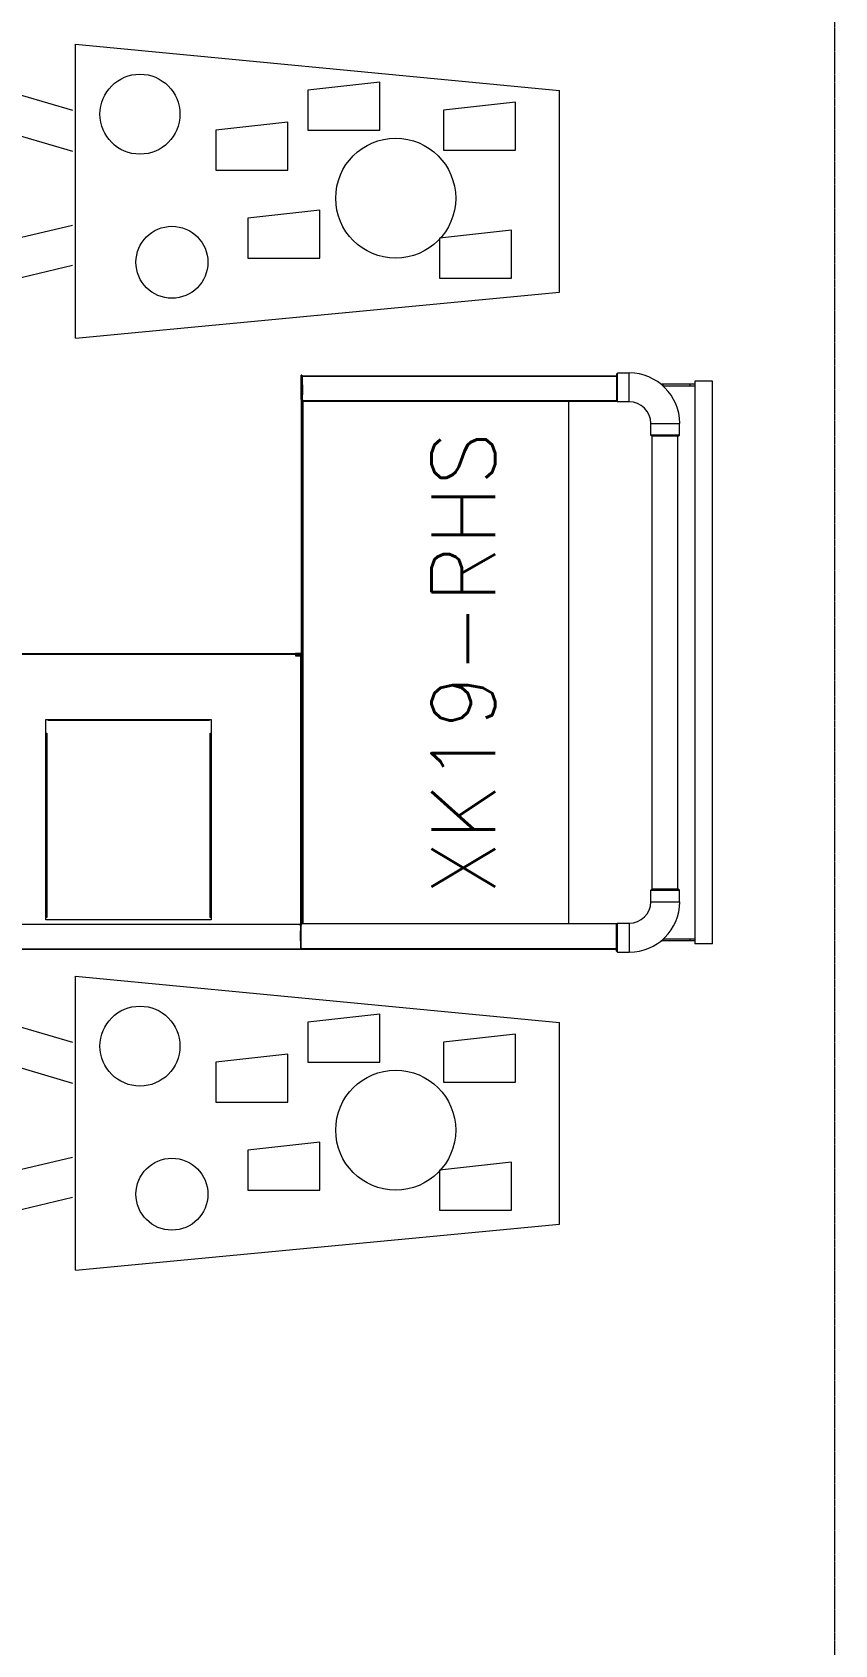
# Model space of a CAD drawing. Header units: inches. Extents: x 6 to 183294, y -48183 to 78918.
# Drawn here: x 151461 to 152903, y 49934 to 52829 of the extents above; entities that cross this region are included whole.
import ezdxf

# ---------------------------------------------------------------- set-up
doc = ezdxf.new("R2010")
doc.units = ezdxf.units.IN
doc.header["$MEASUREMENT"] = 0
doc.linetypes.add('PHANTOM2', pattern=[1.25, 0.625, -0.125, 0.125, -0.125, 0.125, -0.125])
for name, color, linetype, lineweight in [('Aristas tangentes visibles(Kider)', 8, 'Continuous', 0), ('Aristas visibles(Kider)', 8, 'Continuous', 0), ('CASH COUNTERS', 8, 'Continuous', 0), ('RACK', 8, 'Continuous', 0), ('SDA_SECTION LINE', 8, 'Continuous', 0)]:
    doc.layers.add(name, color=color, linetype=linetype, lineweight=lineweight)
doc.styles.get("Standard").update_dxf_attribs({"font": 'txt.shx'})

# ---------------------------------------------------------------- blocks, each defined once
blk = doc.blocks.new('A$C4B460E29')
at = {"color": 92, "true_color": 0x00db00}
for p, q in [((-1082.3, 1030.2), (-1084.9, 1030.2)), ((-582.9, 1017.3), (-582.9, 453)), ((-581.9, 1017.3), (-581.9, 453))]:
    blk.add_line(p, q, dxfattribs=at)
at = {"color": 1}
for p, q in [((-578.8, 453), (-627, 453)), ((-623.6, 451.2), (-588.8, 451.2)), ((-588.8, 451.2), (-583.6, 451.2)), ((-583.6, 451.2), (-578.6, 451.2)), ((-578.8, 453), (-577, 451.2)), ((-578.6, 451.2), (-578.6, 451.2)), ((-578.6, 451.2), (-577.9, 451.2)), ((-577.9, 451.2), (-577, 451.2)), ((-577, 430.3), (-577, 451.2)), ((-623.6, 430.3), (-588.8, 430.3)), ((-588.8, 430.3), (-583.6, 430.3)), ((-583.6, 430.3), (-578.6, 430.3)), ((-578.6, 430.3), (-577.9, 430.3)), ((-578.6, 430.3), (-578.6, 430.3)), ((-577.9, 430.3), (-577, 430.3))]:
    blk.add_line(p, q, dxfattribs=at)
at = {"color": 1, "linetype": 'Continuous', "lineweight": 18}
for p, q in [((-1596.6, 370), (-1596.6, 373.4)), ((-1596.6, 370), (-1596.6, 373.4)), ((-1593.9, 370), (-1596.6, 370)), ((-1593.9, 370), (-1596.6, 370)), ((-597.3, 370), (-600, 370)), ((-597.3, 370), (-600, 370)), ((-597.3, 370), (-597.3, 373.5)), ((-597.3, 370), (-597.3, 373.5))]:
    blk.add_line(p, q, dxfattribs=at)
at = {"color": 92, "linetype": 'Continuous', "lineweight": 18, "true_color": 0x00db00}
for p, q in [((-1596.6, 321.7), (-1596.6, 370)), ((-1596.6, 321.7), (-1596.6, 370)), ((-1593.6, 321.7), (-1593.6, 369.6)), ((-1593.6, 321.7), (-1593.6, 369.6)), ((-600.3, 321.7), (-600.3, 369.7)), ((-600.3, 321.7), (-600.3, 369.7)), ((-597.3, 321.7), (-597.3, 370)), ((-597.3, 321.7), (-597.3, 370)), ((-1593.6, 321.7), (-1596.6, 321.7)), ((-1596.6, 312.3), (-1596.6, 321.7)), ((-1593.6, 321.7), (-1596.6, 321.7)), ((-1596.6, 312.3), (-1596.6, 321.7)), ((-1593.6, 312.3), (-1593.6, 321.7)), ((-1593.6, 312.3), (-1593.6, 321.7)), ((-597.3, 321.7), (-600.3, 321.7)), ((-600.3, 312.3), (-600.3, 321.7)), ((-597.3, 321.7), (-600.3, 321.7)), ((-600.3, 312.3), (-600.3, 321.7)), ((-597.3, 312.3), (-597.3, 321.7)), ((-597.3, 312.3), (-597.3, 321.7)), ((-591.9, 312.3), (-1601.9, 312.3)), ((-1601.9, 280.6), (-1601.9, 312.3)), ((-591.9, 312.3), (-1601.9, 312.3)), ((-1601.9, 280.6), (-1601.9, 312.3)), ((-591.9, 280.6), (-591.9, 312.3)), ((-591.9, 280.6), (-591.9, 312.3)), ((-1601.9, 280.6), (-591.9, 280.6)), ((-1601.9, 280.6), (-591.9, 280.6))]:
    blk.add_line(p, q, dxfattribs=at)
at = {"color": 1}
blk.add_arc((-667.6, 430.3), 90.7, 270, 0, dxfattribs=at)
at = {"layer": 'Aristas tangentes visibles(Kider)', "color": 92, "true_color": 0x00db00}
for p, q in [((-1612, 1021.1), (-1612, 2181.4)), ((-1567.1, 1021.1), (-1567.1, 2181.4)), ((-1082.5, 1030.2), (-1082.5, 1528.8)), ((-1554.7, 1478.4), (-1223.9, 1478.4)), ((-1199.2, 1474.6), (-1199.2, 1185.2)), ((-1223.9, 1181.4), (-1554.7, 1181.4)), ((-1611.1, 453), (-1611.1, 1021.1)), ((-1567, 1020.6), (-1084.9, 1020.6)), ((-1566.2, 452.3), (-1566.2, 1019.7)), ((-627.8, 1016.6), (-1566.1, 1016.6)), ((-1097.3, 1018.6), (-1097.3, 1019.7)), ((-1082.9, 1030.2), (-1082.9, 1020)), ((-627.7, 1017.3), (-627.7, 452.3)), ((-627.1, 1018.6), (-627.1, 1019.7)), ((-626.9, 1018.6), (-626.9, 1019.7)), ((-626.4, 1017.3), (-626.4, 453)), ((-625.6, 1018.6), (-625.6, 1019.7)), ((-620.1, 1018.6), (-620.1, 1019.7)), ((-591.3, 1018.6), (-591.3, 1019.7)), ((-587.5, 1018.6), (-587.5, 1019.7)), ((-582.8, 1018.6), (-582.8, 1019.7)), ((-582.1, 1018.6), (-582.1, 1019.7)), ((-690.3, 389.5), (-1503.7, 389.5))]:
    blk.add_line(p, q, dxfattribs=at)
at = {"layer": 'Aristas tangentes visibles(Kider)', "color": 1}
for p, q in [((-1616.1, 430.3), (-1617, 430.3)), ((-1615.4, 430.3), (-1616.1, 430.3)), ((-1615.4, 430.3), (-1615.4, 430.3)), ((-1610.3, 430.3), (-1615.4, 430.3)), ((-1605.1, 430.3), (-1610.3, 430.3)), ((-1570.3, 430.3), (-1605.1, 430.3)), ((-1565.1, 430.3), (-1570.3, 430.3)), ((-628.8, 430.3), (-623.6, 430.3)), ((-1526.3, 391.5), (-1526.3, 386.4)), ((-1526.3, 386.4), (-1526.3, 351.5)), ((-667.6, 391.5), (-667.6, 386.4)), ((-667.6, 386.4), (-667.6, 351.5)), ((-1526.3, 351.5), (-1526.3, 346.3)), ((-667.6, 351.5), (-667.6, 346.3)), ((-1526.3, 346.3), (-1526.3, 341.3)), ((-1526.3, 341.3), (-1526.3, 340.6)), ((-1526.3, 341.3), (-1526.3, 341.3)), ((-1526.3, 340.6), (-1526.3, 339.7)), ((-667.6, 346.3), (-667.6, 341.3)), ((-667.6, 341.3), (-667.6, 340.6)), ((-667.6, 341.3), (-667.6, 341.3)), ((-667.6, 340.6), (-667.6, 339.7))]:
    blk.add_line(p, q, dxfattribs=at)
at = {"layer": 'Aristas visibles(Kider)', "color": 92, "true_color": 0x00db00}
for p, q in [((-1611.3, 1021.1), (-1611.3, 2181.4)), ((-1567, 1021.1), (-1567, 2181.4)), ((-1080.9, 1529.2), (-1080.9, 1033.4)), ((-1558.7, 1181.2), (-1558.7, 1478.6)), ((-1558.7, 1478.6), (-1554.7, 1478.6)), ((-1554.7, 1478.6), (-1554.7, 1478.4)), ((-1554.7, 1476.7), (-1554.7, 1478.4)), ((-1223.9, 1476.7), (-1554.7, 1476.7)), ((-1223.9, 1478.6), (-1199, 1478.6)), ((-1223.9, 1478.4), (-1223.9, 1478.6)), ((-1223.9, 1478.4), (-1223.9, 1476.7)), ((-1199, 1478.6), (-1199, 1474.6)), ((-1200.9, 1474.6), (-1199.2, 1474.6)), ((-1200.9, 1185.2), (-1200.9, 1474.6)), ((-1199, 1474.6), (-1199.2, 1474.6)), ((-1554.7, 1181.2), (-1558.7, 1181.2)), ((-1554.7, 1183.1), (-1223.9, 1183.1)), ((-1554.7, 1181.4), (-1554.7, 1183.1)), ((-1554.7, 1181.4), (-1554.7, 1181.2)), ((-1223.9, 1183.1), (-1223.9, 1181.4)), ((-1223.9, 1181.2), (-1223.9, 1181.4)), ((-1199, 1181.2), (-1223.9, 1181.2)), ((-1199.2, 1185.2), (-1200.9, 1185.2)), ((-1199.2, 1185.2), (-1199, 1185.2)), ((-1199, 1185.2), (-1199, 1181.2)), ((-1612.1, 1019.7), (-1611.1, 1019.7)), ((-1612.1, 453), (-1612.1, 1019.7)), ((-1611.3, 1021.1), (-1612, 1021.1)), ((-1611.2, 1021.1), (-1611.3, 1021.1)), ((-1606.5, 1021.1), (-1611.2, 1021.1)), ((-1611.1, 1019.7), (-1610.4, 1019.7)), ((-1610.4, 1019.7), (-1610.3, 1019.7)), ((-1610.3, 1019.7), (-1605.6, 1019.7)), ((-1602.7, 1021.1), (-1606.5, 1021.1)), ((-1605.6, 1019.7), (-1601.8, 1019.7)), ((-1596.7, 1021.1), (-1602.7, 1021.1)), ((-1601.8, 1019.7), (-1595.8, 1019.7)), ((-1596.7, 1021.1), (-1591.2, 1021.1)), ((-1595.8, 1019.7), (-1590.3, 1019.7)), ((-1591.2, 1021.1), (-1590.3, 1021.1)), ((-1590.3, 1021.1), (-1584.9, 1021.1)), ((-1590.3, 1019.7), (-1589.4, 1019.7)), ((-1589.4, 1019.7), (-1584, 1019.7)), ((-1584.9, 1021.1), (-1584, 1021.1)), ((-1584, 1021.1), (-1578.5, 1021.1)), ((-1584, 1019.7), (-1583.1, 1019.7)), ((-1583.1, 1019.7), (-1577.6, 1019.7)), ((-1574, 1021.1), (-1578.5, 1021.1)), ((-1577.6, 1019.7), (-1573, 1019.7)), ((-1569.6, 1021.1), (-1574, 1021.1)), ((-1573.5, 1019.7), (-1573.5, 1021.1)), ((-1573.5, 1021.1), (-1573.5, 1020)), ((-1573.5, 1020), (-1573.5, 1020)), ((-1573.5, 1020), (-1573.5, 1019.7)), ((-1573, 1019.7), (-1568.7, 1019.7)), ((-1569.6, 1021.1), (-1568.7, 1021.1)), ((-1568.7, 1021.1), (-1568.5, 1021.1)), ((-1567.8, 1019.7), (-1568.7, 1019.7)), ((-1568.5, 1021.1), (-1567.1, 1021.1)), ((-1567.6, 1019.7), (-1567.8, 1019.7)), ((-1566.2, 1019.7), (-1567.6, 1019.7)), ((-1567, 1021.1), (-1567.1, 1021.1)), ((-1566.2, 1019.7), (-1566.1, 1019.7)), ((-1566.1, 452.2), (-1566.1, 1019.7)), ((-1566.1, 1018.6), (-627.1, 1018.6)), ((-1099.1, 1018.6), (-1099.1, 1018.7)), ((-1098.5, 1019.7), (-1097.3, 1019.7)), ((-627.1, 1019.7), (-1097.3, 1019.7)), ((-1084.9, 1030.2), (-1084.9, 1020.6)), ((-1084.9, 1020.6), (-1084.9, 1019.7)), ((-1082.9, 1020), (-1084.9, 1020)), ((-1082.3, 1030.2), (-1082.3, 1020.6)), ((-1082.3, 1020.6), (-1080.9, 1020.6)), ((-1081, 1020), (-1080.9, 1020)), ((-1080.9, 1033.4), (-1080.9, 1020)), ((-1080.9, 1020.6), (-1080.9, 1030.2)), ((-1080.9, 1020), (-1080.9, 1019.7)), ((-627.8, 1017.3), (-627.7, 1017.3)), ((-627.8, 1016.6), (-627.8, 452.2)), ((-626.4, 1017.3), (-627.7, 1017.3)), ((-627, 1019.7), (-627.1, 1019.7)), ((-627, 1019.7), (-626.9, 1019.7)), ((-627, 1018.6), (-627, 1019.7)), ((-626.9, 1018.6), (-627, 1018.6)), ((-625.6, 1019.7), (-626.9, 1019.7)), ((-626.9, 1018.6), (-625.6, 1018.6)), ((-626.1, 1017.3), (-626.4, 1017.3)), ((-625.2, 1017.3), (-626.1, 1017.3)), ((-625.3, 1019.7), (-625.6, 1019.7)), ((-625.6, 1018.6), (-625.3, 1018.6)), ((-625.3, 1018.6), (-625.3, 1019.7)), ((-624.4, 1019.7), (-625.3, 1019.7)), ((-625.3, 1018.6), (-624.4, 1018.6)), ((-625.2, 1017.3), (-620.9, 1017.3)), ((-624.4, 1018.6), (-624.4, 1019.7)), ((-624.4, 1019.7), (-620.1, 1019.7)), ((-620.1, 1018.6), (-624.4, 1018.6)), ((-620.9, 1017.3), (-616.3, 1017.3)), ((-620.4, 1018.6), (-620.4, 1017.3)), ((-620.4, 1018.6), (-620.4, 1017.5)), ((-620.4, 1017.5), (-620.4, 1017.5)), ((-620.4, 1017.3), (-620.4, 1017.5)), ((-620.1, 1019.7), (-615.5, 1019.7)), ((-615.5, 1018.6), (-620.1, 1018.6)), ((-610.9, 1017.3), (-616.3, 1017.3)), ((-615.5, 1018.6), (-615.5, 1019.7)), ((-615.5, 1019.7), (-597.4, 1019.7)), ((-597.4, 1018.6), (-615.5, 1018.6)), ((-610, 1017.3), (-610.9, 1017.3)), ((-604.5, 1017.3), (-610, 1017.3)), ((-603.6, 1017.3), (-604.5, 1017.3)), ((-598.2, 1017.3), (-603.6, 1017.3)), ((-598.2, 1017.3), (-592.1, 1017.3)), ((-597.4, 1018.6), (-597.4, 1019.7)), ((-597.4, 1019.7), (-591.3, 1019.7)), ((-591.3, 1018.6), (-597.4, 1018.6)), ((-592.1, 1017.3), (-588.4, 1017.3)), ((-591.3, 1019.7), (-587.5, 1019.7)), ((-587.5, 1018.6), (-591.3, 1018.6)), ((-588.4, 1017.3), (-583.6, 1017.3)), ((-587.5, 1019.7), (-582.8, 1019.7)), ((-582.8, 1018.6), (-587.5, 1018.6)), ((-583.6, 1017.3), (-583.6, 1017.3)), ((-583.6, 1017.3), (-582.9, 1017.3)), ((-582.9, 1017.3), (-581.9, 1017.3)), ((-582.8, 1019.7), (-582.8, 1019.7)), ((-582.8, 1019.7), (-582.1, 1019.7)), ((-582.8, 1018.6), (-582.8, 1019.7)), ((-582.1, 1018.6), (-582.8, 1018.6)), ((-582.8, 1018.6), (-582.8, 1018.6)), ((-582.1, 1019.7), (-581, 1019.7)), ((-581, 1018.6), (-582.1, 1018.6)), ((-581, 1018.6), (-581, 1019.7)), ((-627.8, 539.6), (-1566.2, 539.6)), ((-690.3, 389.6), (-1503.7, 389.6)), ((-690.3, 343.7), (-1503.7, 343.7))]:
    blk.add_line(p, q, dxfattribs=at)
at = {"layer": 'Aristas visibles(Kider)', "color": 1}
for p, q in [((-1617, 451.2), (-1615.2, 453)), ((-1617, 451.2), (-1616.1, 451.2)), ((-1617, 451.2), (-1617, 430.3)), ((-1616.1, 451.2), (-1615.4, 451.2)), ((-1615.4, 451.2), (-1615.4, 451.2)), ((-1615.4, 451.2), (-1610.3, 451.2)), ((-1615.2, 453), (-1567, 453)), ((-1610.3, 451.2), (-1605.1, 451.2)), ((-1605.1, 451.2), (-1570.3, 451.2)), ((-1570.3, 451.2), (-1565.1, 451.2)), ((-1565.1, 451.2), (-1567, 453)), ((-1565.1, 451.2), (-1565.1, 430.3)), ((-628.8, 451.2), (-627, 453)), ((-628.8, 451.2), (-623.6, 451.2)), ((-628.8, 430.3), (-628.8, 451.2)), ((-1526.3, 391.5), (-1505.5, 391.5)), ((-1505.5, 391.5), (-1505.5, 386.4)), ((-1505.5, 391.5), (-1503.7, 389.7)), ((-1505.5, 386.4), (-1505.5, 351.5)), ((-1503.7, 341.5), (-1503.7, 389.7)), ((-688.5, 391.5), (-690.3, 389.7)), ((-690.3, 341.5), (-690.3, 389.7)), ((-688.5, 386.4), (-688.5, 391.5)), ((-688.5, 391.5), (-667.6, 391.5)), ((-688.5, 351.5), (-688.5, 386.4)), ((-1505.5, 351.5), (-1505.5, 346.3)), ((-688.5, 346.3), (-688.5, 351.5)), ((-1526.3, 339.7), (-1505.5, 339.7)), ((-1505.5, 346.3), (-1505.5, 341.3)), ((-1503.7, 341.5), (-1505.5, 339.7)), ((-1505.5, 341.3), (-1505.5, 341.3)), ((-1505.5, 341.3), (-1505.5, 340.6)), ((-1505.5, 340.6), (-1505.5, 339.7)), ((-688.5, 339.7), (-690.3, 341.5)), ((-688.5, 341.3), (-688.5, 346.3)), ((-688.5, 340.6), (-688.5, 341.3)), ((-688.5, 341.3), (-688.5, 341.3)), ((-688.5, 339.7), (-688.5, 340.6)), ((-688.5, 339.7), (-667.6, 339.7))]:
    blk.add_line(p, q, dxfattribs=at)
at = {"layer": 'Aristas visibles(Kider)', "color": 92, "true_color": 0x00db00}
for radius, start in [(0.601, 270), (1.96, 333.561)]:
    blk.add_arc((-1082.9, 1020.6), radius, start, 359.9999, dxfattribs=at)
at = {"layer": 'Aristas visibles(Kider)', "color": 1}
for centre, radius, start, end in [((-1526.3, 430.3), 90.7, 180, 270), ((-1526.3, 430.3), 38.8, 180, 270), ((-667.6, 430.3), 38.8, 270, 0)]:
    blk.add_arc(centre, radius, start, end, dxfattribs=at)
at = {"color": 1, "insert": (-1514.4, 785.7), "char_height": 114.3, "width": 37289.283, "attachment_point": 1}
blk.add_mtext('XK19-RHS', dxfattribs=at)
blk = doc.blocks.new('CLCAROU0')
at = {"layer": 'RACK', "color": 6}
for p, q in [((0, 25.5), (-84, 17.5)), ((0, 25.5), (0, -25.5)), ((30.04, 19.79), (0.52, 12.84)), ((-84, 17.5), (-84, -17.5)), ((-63.2, 15.09), (-75.68, 15.09)), ((-75.68, 15.09), (-75.68, 6.76)), ((-63.2, 8.14), (-63.2, 15.09)), ((-29.9, 11.62), (-42.38, 11.62)), ((-42.38, 11.62), (-42.38, 3.28)), ((-29.9, 4.67), (-29.9, 11.62)), ((23.2, 11.19), (0.52, 5.86)), ((-75.68, 6.76), (-63.2, 8.14)), ((-42.38, 3.28), (-29.9, 4.67)), ((-24.35, -3.66), (-36.84, -3.66)), ((-36.84, -3.66), (-36.84, -11.99)), ((-24.35, -10.6), (-24.35, -3.66)), ((-63.89, -7.13), (-76.38, -7.13)), ((-76.38, -7.13), (-76.38, -15.46)), ((-63.89, -14.07), (-63.89, -7.13)), ((23.03, -13.57), (0.52, -6.98)), ((-40.3, -10.6), (-52.79, -10.6)), ((-52.79, -10.6), (-52.79, -18.93)), ((-40.3, -17.54), (-40.3, -10.6)), ((-36.84, -11.99), (-24.35, -10.6)), ((-76.38, -15.46), (-63.89, -14.07)), ((30.04, -22.71), (0.52, -14.06)), ((0, -25.5), (-84, -17.5)), ((-52.79, -18.93), (-40.3, -17.54))]:
    blk.add_line(p, q, dxfattribs=at)
blk.add_lwpolyline([(37.36, 9.49, 0.035011), (36.05, 13.56, 0.097163), (32.78, 18.63, 0.203453), (30.04, 19.79, 0.203453)], format="xyb", dxfattribs=at)
for centre, radius in [((-16.72, 12.31), 6.24), ((-55.57, 1.2), 10.41), ((43.07, -1.91), 12.75), ((-11.17, -13.38), 6.94)]:
    blk.add_circle(centre, radius, dxfattribs=at)
for centre, radius, start, end in [((30.04, 15.99), 3.8, 90, 136.0001), ((38.58, 7.75), 15.66, 136.0001, 158.1986), ((52.44, 2.2), 30.59, 158.1986, 170.5924), ((74.55, -1.46), 53.01, 170.5924, 180), ((74.55, -1.46), 53.01, 180, 189.4076), ((52.44, -5.13), 30.59, 189.4076, 201.8014), ((7.65, -5.13), 30.59, 338.1986, 344.683), ((38.58, -10.67), 15.66, 201.8014, 223.9999), ((21.51, -10.67), 15.66, 316.0001, 338.1986), ((30.04, -18.91), 3.8, 223.9999, 270), ((30.04, -18.91), 3.8, 270, 316.0001)]:
    blk.add_arc(centre, radius, start, end, dxfattribs=at)
blk = doc.blocks.new('gr cat')
at = {"layer": 'CASH COUNTERS', "lineweight": 0, "xscale": 0.01034955749352055, "yscale": 0.01034955749352055, "zscale": 0.01034955749352055, "rotation": 180.002565946525}
for p in [(3.349, -4.2556, 171.8769), (3.349, -5.929, 171.8769)]:
    blk.add_blockref('CLCAROU0', p, dxfattribs=at)
at = {"layer": 'CASH COUNTERS', "color": 150, "xscale": 0.001000000000000001, "yscale": 0.001000000000000001, "zscale": 0.001000000000000001, "rotation": 90}
blk.add_blockref('A$C4B460E29', (4.774, -4.0049, 395.196), dxfattribs=at)

msp = doc.modelspace()

# ---------------------------------------------------------------- linework, layer by layer
at = {"layer": 'SDA_SECTION LINE', "linetype": 'PHANTOM2'}
msp.add_line((152902.579, 29681.943, -98334.873), (152902.579, 68835.32, -98334.873), dxfattribs=at)

# ---------------------------------------------------------------- block references
at = {"color": 2, "xscale": 1000, "yscale": 1000, "zscale": 1000}
msp.add_blockref('gr cat', (148189.581, 56799.358, -295932.873), dxfattribs=at)

doc.saveas('drawing.dxf')
